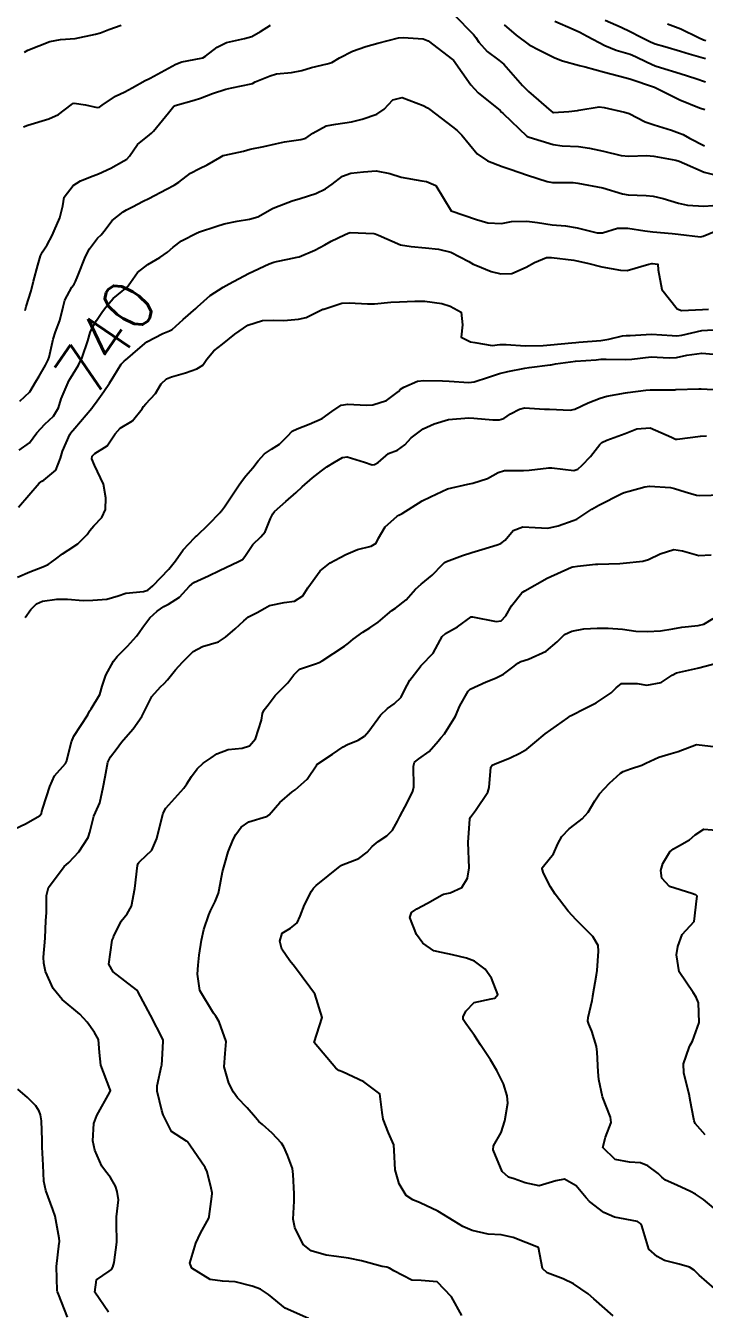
# Model space of a CAD drawing. Header units: metres. Extents: x 318500 to 325275, y 7408834 to 7428799.
# Drawn here: x 320037.6 to 320091.4, y 7412787.3 to 7412889 of the extents above; entities that cross this region are included whole.
import ezdxf
from ezdxf.enums import TextEntityAlignment as Align

# ---------------------------------------------------------------- set-up
doc = ezdxf.new("R2010")
doc.units = ezdxf.units.M
doc.header["$MEASUREMENT"] = 0
for name, color, linetype in [('Cotas', 45, 'Continuous'), ('Curvas de Nivel 1m', 11, 'Continuous'), ('Curvas de Nivel 5m', 15, 'Continuous')]:
    doc.layers.add(name, color=color, linetype=linetype)
doc.styles.add('Style-STANDARD', font='STANDARD.shx')

msp = doc.modelspace()

# ---------------------------------------------------------------- linework, layer by layer
at = {"layer": 'Curvas de Nivel 1m', "flags": 128}
for points, elevation in [([(320071.58, 7412889.83), (320073.15, 7412888.26), (320073.33, 7412888.02), (320073.55, 7412887.64), (320074.21, 7412886.9), (320075.15, 7412886.23), (320075.54, 7412885.91), (320077.02, 7412884.2), (320077.5, 7412883.73), (320079.3, 7412882.17), (320079.41, 7412882.1), (320079.48, 7412882.08), (320080.69, 7412882.15), (320081.39, 7412882.23), (320081.48, 7412882.26), (320083.09, 7412882.52), (320083.49, 7412882.48), (320085.12, 7412882.1), (320085.41, 7412882.03), (320085.48, 7412882), (320086.74, 7412881.34), (320087.47, 7412881.11), (320088.83, 7412880.68), (320089.46, 7412880.45), (320089.75, 7412880.32), (320090.25, 7412880.03), (320091.45, 7412879.43)], 737), ([(320083.58, 7412889.38), (320084.84, 7412888.83), (320085.57, 7412888.49), (320086.37, 7412888.08), (320087.16, 7412887.67), (320087.55, 7412887.51), (320088.31, 7412887.3), (320089.55, 7412886.94), (320090.24, 7412886.72), (320091.54, 7412886.35)], 734), ([(320037.46, 7412880.94), (320037.81, 7412881.07), (320039.47, 7412881.58), (320040.25, 7412881.91), (320041.25, 7412882.68), (320041.38, 7412882.78), (320041.48, 7412882.81), (320042.39, 7412882.67), (320043.3, 7412882.48), (320043.48, 7412882.5), (320043.71, 7412882.65), (320044.75, 7412883.37), (320045.5, 7412883.72), (320046.08, 7412884.04), (320047.12, 7412884.6), (320047.39, 7412884.73), (320047.51, 7412884.79), (320048.68, 7412885.43), (320049.53, 7412885.9), (320050.02, 7412886.08), (320051.54, 7412886.37), (320051.67, 7412886.4), (320051.9, 7412886.54), (320052.83, 7412887.24), (320053.55, 7412887.63), (320054.99, 7412887.93), (320055.56, 7412888.09), (320056.25, 7412888.48), (320057.05, 7412888.99)], 737), ([(320037.54, 7412886.85), (320037.82, 7412887), (320039.55, 7412887.7), (320040.39, 7412887.85), (320041.55, 7412887.94), (320043.17, 7412888.27), (320043.56, 7412888.39), (320044.24, 7412888.64), (320045.2, 7412888.99)], 736), ([(320075.57, 7412889.01), (320076.52, 7412888.21), (320077.55, 7412887.44), (320078.37, 7412887), (320079.54, 7412886.42), (320079.71, 7412886.34), (320080.2, 7412886.16), (320081.53, 7412885.79), (320081.99, 7412885.68), (320083.53, 7412885.27), (320084.63, 7412884.99), (320085.52, 7412884.75), (320087.48, 7412884.09), (320087.51, 7412884.08), (320087.55, 7412884.06), (320089.5, 7412883.09), (320091.05, 7412882.45), (320091.48, 7412882.3)], 736), ([(320088.53, 7412889.1), (320089.57, 7412888.69), (320090.98, 7412888.02), (320091.38, 7412887.84), (320091.56, 7412887.77)], 733), ([(320037.59, 7412866.4), (320037.68, 7412866.72), (320038.07, 7412867.94), (320038.25, 7412868.72), (320038.59, 7412869.99), (320038.82, 7412870.71), (320038.98, 7412871.05), (320039.33, 7412871.59), (320039.73, 7412872.32), (320039.9, 7412872.69), (320040.34, 7412873.72), (320040.57, 7412874.69), (320040.7, 7412875.38), (320041.4, 7412876.3), (320041.98, 7412876.67), (320042.99, 7412877.07), (320043.41, 7412877.22), (320044.38, 7412877.67), (320045.42, 7412878.24), (320045.66, 7412878.38), (320045.88, 7412878.62), (320046.51, 7412879.54), (320047.46, 7412880.31), (320047.62, 7412880.44), (320047.76, 7412880.6), (320048.96, 7412882.06), (320049.39, 7412882.57), (320049.44, 7412882.61), (320049.48, 7412882.63), (320051, 7412883.04), (320051.49, 7412883.21), (320052.44, 7412883.58), (320053.5, 7412883.92), (320053.98, 7412884.04), (320055.51, 7412884.34), (320055.61, 7412884.38), (320055.83, 7412884.49), (320057.02, 7412884.97), (320057.52, 7412885.13), (320058.72, 7412885.25), (320059.52, 7412885.41), (320060.3, 7412885.65), (320061.53, 7412885.92), (320061.9, 7412886.04), (320062.52, 7412886.4), (320063.55, 7412886.93), (320064.61, 7412887.31), (320065.55, 7412887.56), (320067.2, 7412887.98), (320067.56, 7412888.02), (320069.15, 7412887.9), (320069.55, 7412887.74), (320071.48, 7412886.28), (320071.54, 7412886.22), (320072.93, 7412884.26), (320073.5, 7412883.62), (320075.24, 7412882.22), (320075.37, 7412882.11), (320075.48, 7412882), (320077.36, 7412880.2), (320077.46, 7412880.15), (320077.54, 7412880.11), (320079.45, 7412879.55), (320080.16, 7412879.44), (320081.45, 7412879.37), (320082.34, 7412879.24), (320083.44, 7412879), (320084.85, 7412878.68), (320085.44, 7412878.62), (320086.85, 7412878.66), (320087.44, 7412878.62), (320089.17, 7412878.3), (320089.43, 7412878.22), (320089.86, 7412878.03), (320091.42, 7412877.34), (320092.28, 7412877.13)], 738), ([(320037.17, 7412859.2), (320037.96, 7412859.94), (320038.42, 7412860.71), (320038.7, 7412861.2), (320039.21, 7412862.05), (320039.43, 7412862.48), (320039.51, 7412862.7), (320039.82, 7412864.11), (320039.99, 7412864.69), (320040.34, 7412865.61), (320040.6, 7412866.69), (320040.74, 7412867.22), (320041.29, 7412868.23), (320041.48, 7412868.49), (320041.59, 7412868.68), (320041.78, 7412869.15), (320042.39, 7412870.66), (320042.7, 7412871.28), (320043.34, 7412872.11), (320043.61, 7412872.38), (320043.83, 7412872.64), (320044.49, 7412873.51), (320045.37, 7412874.21), (320045.64, 7412874.36), (320046.1, 7412874.61), (320046.94, 7412875.05), (320047.39, 7412875.26), (320048.8, 7412875.99), (320049.4, 7412876.33), (320049.77, 7412876.56), (320050.7, 7412877.26), (320051.42, 7412877.65), (320052.02, 7412877.93), (320053.03, 7412878.52), (320053.29, 7412878.66), (320053.43, 7412878.7), (320054.91, 7412879.02), (320055.44, 7412879.16), (320056.53, 7412879.38), (320057.45, 7412879.59), (320058.15, 7412879.76), (320059.45, 7412879.93), (320059.84, 7412880.05), (320060.4, 7412880.43), (320061.47, 7412881.02), (320062.23, 7412881.16), (320063.47, 7412881.33), (320064.31, 7412881.54), (320065.48, 7412881.95), (320066.06, 7412882.35), (320066.74, 7412883.09), (320067.49, 7412883.26), (320069.16, 7412882.63), (320069.48, 7412882.44), (320069.68, 7412882.3), (320071.47, 7412880.93), (320071.84, 7412880.65), (320072.2, 7412880.27), (320073.44, 7412878.79), (320074.26, 7412878.24), (320075.42, 7412877.8), (320076.05, 7412877.59), (320077.41, 7412877.12), (320078.97, 7412876.62), (320079.41, 7412876.54), (320081.03, 7412876.52), (320081.41, 7412876.48), (320083.4, 7412876.12), (320084.94, 7412875.64), (320085.39, 7412875.56), (320086.82, 7412875.49), (320087.39, 7412875.44), (320088.18, 7412875.27), (320089.39, 7412874.89), (320090.09, 7412874.73), (320091.39, 7412874.66), (320092.11, 7412874.72)], 739), ([(320037.06, 7412850.81), (320038.71, 7412852.71), (320038.92, 7412852.87), (320039.08, 7412852.95), (320040.04, 7412853.75), (320040.4, 7412854.69), (320040.55, 7412855.25), (320041.14, 7412856.56), (320041.18, 7412856.64), (320041.2, 7412856.68), (320041.53, 7412857.06), (320042.89, 7412858.65), (320043, 7412858.81), (320043.17, 7412859.05), (320043.84, 7412859.98), (320044.28, 7412860.63), (320044.62, 7412861.2), (320045.21, 7412862.14), (320045.44, 7412862.39), (320045.73, 7412862.61), (320046.52, 7412863.31), (320047.23, 7412863.92), (320048.51, 7412864.58), (320049.04, 7412864.77), (320049.24, 7412864.9), (320050.13, 7412865.69), (320051.12, 7412866.54), (320051.27, 7412866.68), (320052.25, 7412867.57), (320053.3, 7412868.24), (320053.78, 7412868.51), (320055.31, 7412869.33), (320056.93, 7412870.08), (320057.32, 7412870.22), (320057.51, 7412870.27), (320058.41, 7412870.45), (320059.16, 7412870.61), (320059.32, 7412870.65), (320060.57, 7412871.18), (320061.34, 7412871.6), (320061.86, 7412871.88), (320062.91, 7412872.39), (320063.21, 7412872.53), (320063.35, 7412872.56), (320065.23, 7412872.48), (320065.35, 7412872.46), (320065.6, 7412872.36), (320067.34, 7412871.6), (320068.19, 7412871.47), (320069.34, 7412871.35), (320070.37, 7412871.25), (320071.33, 7412871.01), (320072.78, 7412870.26), (320073.12, 7412870.06), (320073.32, 7412869.97), (320074.55, 7412869.47), (320075.31, 7412869.29), (320076.19, 7412869.33), (320077.32, 7412869.82), (320077.97, 7412870.19), (320078.92, 7412870.59), (320079.33, 7412870.6), (320081.1, 7412870.37), (320081.32, 7412870.33), (320082.18, 7412870.13), (320083.32, 7412869.85), (320084.8, 7412869.59), (320085.31, 7412869.57), (320087.03, 7412870.06), (320087.27, 7412870.11), (320087.32, 7412870.11), (320087.74, 7412870.06), (320087.77, 7412869.6), (320088.06, 7412868.05), (320089.28, 7412866.52), (320089.64, 7412866.4), (320091.28, 7412866.46), (320091.78, 7412866.5)], 741), ([(320036.99, 7412845.28), (320037.96, 7412845.69), (320038.99, 7412846.08), (320039.42, 7412846.27), (320040.01, 7412846.69), (320040.56, 7412847.13), (320041.01, 7412847.42), (320041.77, 7412847.92), (320042.5, 7412848.66), (320042.73, 7412848.96), (320043.04, 7412849.34), (320043.68, 7412850.01), (320043.97, 7412850.64), (320043.99, 7412851.55), (320043.81, 7412852.64), (320043.1, 7412854.14), (320042.88, 7412854.65), (320042.9, 7412854.86), (320043.12, 7412855.07), (320044.1, 7412855.66), (320044.72, 7412856.63), (320045.14, 7412857.06), (320046.1, 7412857.66), (320046.88, 7412858.6), (320046.99, 7412858.78), (320047.17, 7412859), (320047.93, 7412859.83), (320048.38, 7412860.58), (320048.8, 7412860.98), (320049.2, 7412861.15), (320050.31, 7412861.45), (320051.21, 7412861.76), (320051.68, 7412862.06), (320052.01, 7412862.53), (320052.56, 7412863.2), (320053.23, 7412863.73), (320054.21, 7412864.51), (320055.25, 7412865.23), (320056.4, 7412865.61), (320057.26, 7412865.62), (320058.1, 7412865.61), (320059.26, 7412865.7), (320059.86, 7412865.84), (320061.03, 7412866.41), (320061.2, 7412866.49), (320061.27, 7412866.51), (320062.71, 7412866.96), (320063.28, 7412867), (320064.73, 7412866.91), (320065.28, 7412866.92), (320066.58, 7412867.04), (320067.28, 7412867.08), (320068.48, 7412867.12), (320069.28, 7412867.13), (320070.63, 7412866.94), (320071.28, 7412866.74), (320072.16, 7412866.27), (320072.27, 7412865.25), (320072.17, 7412864.27), (320072.9, 7412863.91), (320073.24, 7412863.85), (320074.63, 7412863.63), (320075.23, 7412863.69), (320075.74, 7412863.71), (320077.23, 7412863.6), (320078.67, 7412863.61), (320079.23, 7412863.66), (320080.93, 7412863.84), (320081.24, 7412863.87), (320081.48, 7412863.89), (320083.24, 7412864.01), (320083.87, 7412864.11), (320084.94, 7412864.39), (320085.24, 7412864.4), (320085.57, 7412864.41), (320087.25, 7412864.51), (320088.88, 7412864.41), (320089.25, 7412864.38), (320089.66, 7412864.44), (320091.25, 7412864.81), (320092.13, 7412864.87)], 742), ([(320037.59, 7412842.07), (320038.04, 7412842.71), (320038.5, 7412843.16), (320038.96, 7412843.36), (320040.11, 7412843.54), (320040.96, 7412843.54), (320042.19, 7412843.43), (320042.96, 7412843.46), (320044.06, 7412843.53), (320044.97, 7412843.79), (320045.58, 7412844), (320046.97, 7412844.14), (320047.32, 7412844.25), (320047.72, 7412844.59), (320048.99, 7412845.91), (320049.51, 7412846.56), (320050.13, 7412847.44), (320051.03, 7412848.38), (320051.11, 7412848.46), (320051.2, 7412848.54), (320052.13, 7412849.44), (320053.06, 7412850.39), (320053.12, 7412850.46), (320053.17, 7412850.52), (320053.4, 7412850.85), (320054.52, 7412852.5), (320054.74, 7412852.84), (320055.09, 7412853.3), (320055.65, 7412853.93), (320056.08, 7412854.48), (320056.56, 7412855.03), (320057.12, 7412855.4), (320057.77, 7412855.81), (320058.4, 7412856.45), (320058.76, 7412856.83), (320059.15, 7412857.03), (320060.1, 7412857.38), (320061.15, 7412857.85), (320061.92, 7412858.4), (320062.65, 7412858.9), (320063.17, 7412858.98), (320064.64, 7412858.9), (320065.17, 7412858.92), (320066.25, 7412859.27), (320067.18, 7412859.98), (320067.36, 7412860.15), (320067.61, 7412860.32), (320068.71, 7412860.79), (320069.2, 7412860.85), (320070.67, 7412860.81), (320071.2, 7412860.8), (320072.76, 7412860.7), (320073.2, 7412860.74), (320074.32, 7412861.11), (320075.21, 7412861.39), (320075.87, 7412861.55), (320077.21, 7412861.82), (320077.54, 7412861.87), (320079.22, 7412862.08), (320079.29, 7412862.09), (320079.65, 7412862.16), (320081.22, 7412862.37), (320082.85, 7412862.49), (320083.22, 7412862.53), (320083.66, 7412862.55), (320085.22, 7412862.5), (320085.68, 7412862.53), (320087.23, 7412862.71), (320088.64, 7412862.63), (320089.23, 7412862.66), (320090.06, 7412862.86), (320091.23, 7412863.01), (320092.16, 7412862.93)], 743), ([(320036.72, 7412825.32), (320037.68, 7412825.76), (320038.74, 7412826.37), (320038.88, 7412826.55), (320038.93, 7412826.7), (320039.01, 7412826.97), (320039.54, 7412828.69), (320039.93, 7412829.54), (320040.79, 7412830.51), (320040.86, 7412830.61), (320040.88, 7412830.68), (320041.26, 7412832.22), (320041.46, 7412832.67), (320042.56, 7412834.37), (320042.71, 7412834.65), (320042.76, 7412834.73), (320042.84, 7412834.84), (320043.51, 7412835.99), (320043.71, 7412836.64), (320044, 7412837.52), (320044.6, 7412838.62), (320044.9, 7412839), (320045.72, 7412839.81), (320046.41, 7412840.61), (320046.63, 7412840.9), (320046.93, 7412841.32), (320047.49, 7412842.04), (320048.07, 7412842.58), (320048.59, 7412842.94), (320048.96, 7412843.14), (320049.83, 7412843.69), (320050.62, 7412844.55), (320050.98, 7412844.85), (320052.14, 7412845.38), (320052.99, 7412845.8), (320054.52, 7412846.5), (320054.83, 7412846.67), (320055.01, 7412846.9), (320055.64, 7412847.86), (320056.29, 7412848.47), (320056.63, 7412848.87), (320057.05, 7412849.93), (320057.22, 7412850.3), (320057.36, 7412850.46), (320058.26, 7412851.26), (320059.08, 7412851.99), (320059.55, 7412852.43), (320060.37, 7412853.14), (320061.1, 7412853.7), (320061.5, 7412854), (320062.11, 7412854.39), (320062.76, 7412854.74), (320063.12, 7412854.8), (320064.5, 7412854.37), (320065.11, 7412854.17), (320065.28, 7412854.19), (320065.57, 7412854.35), (320066.41, 7412855.06), (320067.12, 7412855.33), (320067.7, 7412855.75), (320068.19, 7412856.31), (320069.15, 7412857.03), (320070.02, 7412857.42), (320071.15, 7412857.76), (320072.78, 7412857.88), (320073.16, 7412857.86), (320074.67, 7412857.74), (320075.16, 7412857.73), (320075.53, 7412857.85), (320076.08, 7412858.21), (320076.78, 7412858.59), (320077.17, 7412858.67), (320078.76, 7412858.59), (320079.17, 7412858.57), (320080.8, 7412858.51), (320081.17, 7412858.59), (320082.23, 7412859.07), (320083.18, 7412859.45), (320083.7, 7412859.6), (320085.19, 7412859.87), (320085.38, 7412859.9), (320086.8, 7412860.07), (320087.14, 7412860.11), (320087.19, 7412860.12), (320089.11, 7412860.12), (320089.19, 7412860.13), (320091.01, 7412860.19), (320091.19, 7412860.19), (320093.1, 7412860.07)], 744), ([(320060.07, 7412786.55), (320058.21, 7412787.38), (320056.88, 7412788.45), (320056.24, 7412788.88), (320055.6, 7412789.11), (320054.24, 7412789.45), (320053.23, 7412789.51), (320052.25, 7412789.65), (320050.82, 7412790.53), (320050.66, 7412790.93), (320051.13, 7412792.53), (320051.49, 7412793.32), (320052.16, 7412794.51), (320052.19, 7412794.63), (320052.33, 7412795.82), (320052.41, 7412796.44), (320052.42, 7412796.51), (320052.34, 7412796.87), (320052.02, 7412798.18), (320051.87, 7412798.52), (320050.64, 7412800.28), (320050.47, 7412800.54), (320050.43, 7412800.58), (320050.39, 7412800.6), (320049.21, 7412801.37), (320048.59, 7412802.57), (320048.54, 7412802.69), (320048.42, 7412803.04), (320048.05, 7412804.57), (320048.05, 7412804.97), (320048.41, 7412806.57), (320048.42, 7412806.62), (320048.48, 7412807.52), (320048.55, 7412808.51), (320048.55, 7412808.57), (320048.54, 7412808.6), (320048.5, 7412808.67), (320047.52, 7412810.58), (320046.55, 7412812.41), (320046.41, 7412812.59), (320044.57, 7412814.02), (320044.22, 7412814.63), (320044.49, 7412816.51), (320044.54, 7412816.62), (320044.56, 7412816.66), (320044.6, 7412816.78), (320045.21, 7412818.02), (320045.67, 7412818.6), (320046.03, 7412819.21), (320046.3, 7412820.6), (320046.51, 7412822.43), (320046.56, 7412822.59), (320046.6, 7412822.67), (320046.68, 7412822.75), (320047.64, 7412823.64), (320048.04, 7412824.58), (320048.16, 7412825.13), (320048.53, 7412826.57), (320048.74, 7412826.97), (320050.17, 7412828.55), (320050.42, 7412828.89), (320050.77, 7412829.49), (320051.24, 7412830.08), (320051.71, 7412830.53), (320052.35, 7412830.97), (320052.8, 7412831.27), (320053.69, 7412831.63), (320054.81, 7412831.73), (320055.39, 7412831.9), (320055.85, 7412832.47), (320056.32, 7412833.95), (320056.4, 7412834.47), (320056.55, 7412834.76), (320056.85, 7412835.16), (320057.41, 7412835.9), (320057.96, 7412836.45), (320058.42, 7412836.9), (320058.89, 7412837.54), (320059.35, 7412837.98), (320060.61, 7412838.41), (320060.9, 7412838.51), (320061.14, 7412838.64), (320062.91, 7412839.8), (320063.24, 7412840.05), (320063.6, 7412840.37), (320064.37, 7412840.92), (320064.93, 7412841.26), (320065.59, 7412841.7), (320066.32, 7412842.34), (320066.67, 7412842.62), (320066.96, 7412842.81), (320067.81, 7412843.48), (320068.55, 7412844.31), (320068.98, 7412844.72), (320069.85, 7412845.43), (320070.69, 7412846.28), (320070.85, 7412846.43), (320071, 7412846.51), (320072.27, 7412847), (320073.01, 7412847.23), (320073.81, 7412847.45), (320075.02, 7412847.82), (320075.31, 7412847.93), (320075.65, 7412848.21), (320076.28, 7412848.97), (320077.05, 7412849.27), (320078.02, 7412849.21), (320079.04, 7412849.14), (320079.86, 7412849.34), (320081.05, 7412849.77), (320081.32, 7412849.87), (320081.72, 7412850.13), (320082.53, 7412850.66), (320083.07, 7412850.97), (320084.89, 7412851.91), (320085.08, 7412851.99), (320085.47, 7412852.08), (320086.73, 7412852.43), (320087.09, 7412852.48), (320088.75, 7412852.37), (320089.08, 7412852.3), (320089.93, 7412852.03), (320090.82, 7412851.76), (320091.08, 7412851.74), (320092.87, 7412851.78)], 746), ([(320072.21, 7412786.79), (320071.39, 7412788.26), (320070.25, 7412789.45), (320068.98, 7412789.56), (320068.25, 7412789.6), (320066.81, 7412790.32), (320066.48, 7412790.54), (320066.26, 7412790.61), (320065.91, 7412790.68), (320064.27, 7412791.13), (320063.24, 7412791.33), (320062.27, 7412791.47), (320061.46, 7412791.58), (320060.28, 7412791.92), (320059.63, 7412792.42), (320058.97, 7412793.75), (320058.85, 7412794.42), (320058.91, 7412795.85), (320058.91, 7412796.42), (320058.83, 7412797.95), (320058.8, 7412798.43), (320058.38, 7412799.5), (320058.09, 7412800.14), (320057.92, 7412800.44), (320057.18, 7412801.23), (320056.41, 7412801.91), (320056.12, 7412802.17), (320055.85, 7412802.47), (320055.2, 7412803.25), (320054.44, 7412804.04), (320054.1, 7412804.49), (320053.75, 7412805.19), (320053.37, 7412806.5), (320053.45, 7412807.54), (320053.52, 7412808.5), (320052.97, 7412810.05), (320052.7, 7412810.51), (320052.52, 7412810.74), (320051.45, 7412812.53), (320051.26, 7412813.84), (320051.3, 7412814.53), (320051.38, 7412815.32), (320051.57, 7412816.53), (320051.76, 7412817.37), (320052.16, 7412818.52), (320052.3, 7412818.85), (320052.65, 7412819.59), (320052.92, 7412820.24), (320052.98, 7412820.51), (320053.25, 7412821.93), (320053.39, 7412822.5), (320053.68, 7412823.52), (320054.08, 7412824.5), (320054.31, 7412824.9), (320054.72, 7412825.46), (320055.32, 7412825.89), (320056.74, 7412826.32), (320056.84, 7412826.36), (320056.95, 7412826.46), (320057.78, 7412827.42), (320058.76, 7412828.27), (320059, 7412828.44), (320059.94, 7412829.26), (320060.72, 7412830.41), (320060.75, 7412830.45), (320060.79, 7412830.48), (320061.95, 7412831.24), (320062.81, 7412831.84), (320063.16, 7412832.03), (320063.99, 7412832.37), (320064.5, 7412832.69), (320064.83, 7412833.07), (320065.77, 7412834.35), (320066.33, 7412834.86), (320066.85, 7412835.23), (320067.41, 7412835.77), (320067.66, 7412836.32), (320068.09, 7412837.11), (320068.9, 7412838.16), (320068.96, 7412838.24), (320069.02, 7412838.3), (320069.93, 7412839.26), (320070.5, 7412840.28), (320070.65, 7412840.56), (320070.93, 7412840.82), (320071.86, 7412841.34), (320072.95, 7412842.12), (320073.07, 7412842.12), (320074.94, 7412841.75), (320075.34, 7412841.82), (320075.7, 7412842.21), (320076.16, 7412843.01), (320076.98, 7412844.02), (320077.08, 7412844.1), (320077.22, 7412844.2), (320078.99, 7412845.18), (320080.91, 7412846.05), (320081, 7412846.09), (320081.04, 7412846.1), (320081.39, 7412846.14), (320082.82, 7412846.3), (320083, 7412846.31), (320084.74, 7412846.36), (320085, 7412846.37), (320086.55, 7412846.53), (320087.01, 7412846.68), (320087.94, 7412847.13), (320089.02, 7412847.45), (320089.7, 7412847.35), (320091.01, 7412846.98), (320091.98, 7412847.03)], 747), ([(320084.21, 7412786.76), (320082.69, 7412788.11), (320082.24, 7412788.51), (320081.07, 7412789.3), (320080.25, 7412789.71), (320078.98, 7412790.16), (320078.62, 7412790.52), (320078.28, 7412792.17), (320076.29, 7412792.98), (320075.32, 7412793.18), (320074.3, 7412793.24), (320073.02, 7412793.52), (320072.3, 7412793.84), (320071.61, 7412794.26), (320070.32, 7412795.05), (320068.9, 7412795.72), (320068.33, 7412795.95), (320067.81, 7412796.31), (320067.24, 7412797.21), (320066.94, 7412798.32), (320066.86, 7412799.85), (320066.83, 7412800.32), (320066.4, 7412801.25), (320065.97, 7412802.33), (320065.89, 7412802.87), (320065.71, 7412804.34), (320064.45, 7412805.31), (320062.75, 7412806.09), (320062.47, 7412806.2), (320062.22, 7412806.38), (320060.5, 7412808.41), (320061.15, 7412810.4), (320060.55, 7412812.27), (320060.45, 7412812.41), (320060.16, 7412812.81), (320058.94, 7412814.43), (320058.58, 7412814.88), (320057.95, 7412815.8), (320057.78, 7412816.44), (320057.97, 7412817.08), (320058.62, 7412817.48), (320059.15, 7412817.9), (320059.41, 7412818.42), (320059.73, 7412819.33), (320060.3, 7412820.41), (320060.45, 7412820.63), (320060.66, 7412820.84), (320062.57, 7412822.38), (320062.63, 7412822.43), (320062.68, 7412822.45), (320064.06, 7412822.99), (320064.7, 7412823.5), (320065.1, 7412823.95), (320065.58, 7412824.34), (320066.26, 7412824.79), (320066.72, 7412825.23), (320067.12, 7412825.94), (320067.3, 7412826.32), (320067.9, 7412827.46), (320068.34, 7412828.31), (320068.41, 7412828.66), (320068.38, 7412830.31), (320068.47, 7412830.63), (320068.8, 7412830.88), (320069.63, 7412831.47), (320070.33, 7412832.28), (320070.55, 7412832.55), (320070.83, 7412832.86), (320071.71, 7412834.27), (320072.05, 7412835.07), (320072.72, 7412836.25), (320072.79, 7412836.33), (320072.87, 7412836.39), (320074.14, 7412836.98), (320074.89, 7412837.28), (320075.52, 7412837.59), (320076.37, 7412838.21), (320076.66, 7412838.45), (320076.9, 7412838.58), (320077.49, 7412838.78), (320078.91, 7412839.4), (320079.78, 7412840.16), (320080.36, 7412840.72), (320080.93, 7412841), (320081.89, 7412841.18), (320082.94, 7412841.22), (320083.82, 7412841.22), (320084.94, 7412841.14), (320086.01, 7412841), (320086.93, 7412840.96), (320087.96, 7412841.02), (320088.94, 7412841.18), (320089.66, 7412841.31), (320090.94, 7412841.43), (320091.4, 7412841.54), (320092.15, 7412841.99)], 748), ([(320092.24, 7412788.93), (320091.02, 7412790), (320090.64, 7412790.38), (320090.27, 7412790.62), (320089.43, 7412790.86), (320088.27, 7412791.15), (320087.7, 7412791.46), (320087.04, 7412792.05), (320086.48, 7412793.89), (320086.38, 7412794.06), (320086.31, 7412794.12), (320086.14, 7412794.23), (320084.32, 7412794.57), (320083.46, 7412794.96), (320082.34, 7412795.81), (320082.06, 7412796.11), (320081.28, 7412797.06), (320080.35, 7412797.58), (320079.67, 7412797.47), (320078.35, 7412797.06), (320077.23, 7412797.3), (320076.35, 7412797.62), (320075.92, 7412797.76), (320075.4, 7412798.2), (320074.69, 7412799.91), (320074.72, 7412800.22), (320075.32, 7412801.29), (320075.63, 7412802.2), (320075.85, 7412803.61), (320075.81, 7412804.2), (320075.52, 7412805.14), (320075, 7412806.21), (320074.48, 7412807.03), (320073.7, 7412808.23), (320073.23, 7412808.96), (320072.52, 7412809.93), (320072.33, 7412810.25), (320072.32, 7412810.46), (320072.53, 7412810.9), (320073.2, 7412811.58), (320074.54, 7412811.87), (320074.84, 7412811.92), (320075.06, 7412812.21), (320074.57, 7412813.52), (320074.05, 7412814.23), (320073.21, 7412814.87), (320072.59, 7412815.1), (320071.48, 7412815.37), (320070.59, 7412815.54), (320070, 7412815.68), (320069.11, 7412816.29), (320068.61, 7412816.98), (320068.1, 7412818.31), (320068.23, 7412818.71), (320068.64, 7412819), (320069.48, 7412819.45), (320070.66, 7412820.12), (320070.77, 7412820.16), (320071.28, 7412820.26), (320072.22, 7412820.7), (320072.67, 7412821.44), (320072.79, 7412822.25), (320072.71, 7412824.25), (320072.86, 7412826.12), (320072.91, 7412826.25), (320073.29, 7412826.78), (320074.27, 7412828.23), (320074.39, 7412828.6), (320074.52, 7412830.22), (320074.62, 7412830.39), (320074.79, 7412830.47), (320076.04, 7412830.97), (320076.81, 7412831.33), (320077.36, 7412831.64), (320078.01, 7412832.18), (320078.83, 7412832.85), (320080.61, 7412834.14), (320080.75, 7412834.24), (320080.84, 7412834.3), (320082.06, 7412834.92), (320082.86, 7412835.33), (320084.06, 7412836.1), (320084.46, 7412836.51), (320084.88, 7412836.85), (320086.1, 7412836.86), (320086.88, 7412836.73), (320088.01, 7412836.92), (320088.89, 7412837.52), (320089.23, 7412837.7), (320090.67, 7412838.01), (320090.9, 7412838.07), (320090.99, 7412838.1), (320092.91, 7412838.59)], 749), ([(320091.5, 7412801.09), (320090.71, 7412802.01), (320090.62, 7412802.21), (320090.43, 7412803.29), (320090.3, 7412804.01), (320090.27, 7412804.19), (320089.8, 7412806.02), (320089.78, 7412806.72), (320090.23, 7412808.01), (320090.32, 7412808.2), (320090.51, 7412808.53), (320091.03, 7412810), (320090.98, 7412811.56), (320090.8, 7412812.01), (320090.56, 7412812.37), (320089.45, 7412814.02), (320089.24, 7412815.37), (320089.33, 7412816.02), (320089.67, 7412816.96), (320090.63, 7412818.01), (320090.85, 7412819.82), (320090.86, 7412820.01), (320090.76, 7412820.1), (320090.66, 7412820.15), (320090.45, 7412820.22), (320088.67, 7412820.77), (320088.07, 7412821.43), (320088, 7412822.04), (320088.14, 7412822.59), (320088.7, 7412823.52), (320088.98, 7412823.76), (320089.46, 7412824.03), (320090.26, 7412824.47), (320090.72, 7412824.85), (320091.41, 7412825.32), (320092.73, 7412825.21)], 751), ([(320040.95, 7412786.66), (320040.23, 7412788.49), (320040.15, 7412788.67), (320040.13, 7412788.78), (320040.08, 7412790.67), (320040.28, 7412792.51), (320040.31, 7412792.64), (320040.31, 7412792.67), (320040.28, 7412792.91), (320039.98, 7412794.67), (320039.8, 7412795.19), (320039.23, 7412796.69), (320039.09, 7412797.43), (320039.02, 7412798.69), (320038.95, 7412800.12), (320038.95, 7412800.69), (320038.89, 7412802.22), (320038.81, 7412802.69), (320038.7, 7412802.98), (320038.43, 7412803.39), (320037.78, 7412804.05), (320037.01, 7412804.72)], 744)]:
    msp.add_lwpolyline(points, dxfattribs=dict(at, elevation=elevation))
at = {"layer": 'Curvas de Nivel 5m', "flags": 128}
for points, elevation in [([(320079.58, 7412889.31), (320081.04, 7412888.68), (320081.56, 7412888.44), (320082.16, 7412888.13), (320083.55, 7412887.39), (320084.46, 7412887.01), (320085.55, 7412886.69), (320085.98, 7412886.52), (320086.91, 7412886.07), (320087.54, 7412885.78), (320087.96, 7412885.63), (320089.53, 7412885.16), (320090.76, 7412884.78), (320091.52, 7412884.5)], 735), ([(320037.12, 7412855.34), (320037.94, 7412855.91), (320038.51, 7412856.71), (320039.15, 7412857.39), (320039.84, 7412858.01), (320040.23, 7412858.69), (320040.46, 7412859.39), (320041, 7412860.68), (320041.06, 7412860.81), (320041.2, 7412861.04), (320041.82, 7412862.06), (320042.11, 7412862.67), (320042.57, 7412863.99), (320042.76, 7412864.66), (320042.9, 7412865), (320043.25, 7412865.61), (320043.67, 7412866.24), (320043.96, 7412866.64), (320044.57, 7412867.34), (320045.29, 7412867.92), (320045.68, 7412868.23), (320045.94, 7412868.61), (320046.5, 7412869.41), (320047.31, 7412870.03), (320048.27, 7412870.59), (320048.88, 7412871.02), (320049.33, 7412871.41), (320050, 7412871.9), (320051.22, 7412872.54), (320051.31, 7412872.58), (320051.35, 7412872.6), (320052.8, 7412873.08), (320053.36, 7412873.25), (320054.39, 7412873.48), (320055.37, 7412873.63), (320056.03, 7412873.82), (320057.2, 7412874.46), (320057.38, 7412874.56), (320058.76, 7412875.07), (320059.39, 7412875.26), (320060.64, 7412875.67), (320061.4, 7412876.03), (320061.94, 7412876.4), (320062.76, 7412877.04), (320063.41, 7412877.27), (320064.41, 7412877.38), (320065.42, 7412877.46), (320066.51, 7412877.24), (320067.41, 7412876.96), (320069.04, 7412876.67), (320069.4, 7412876.62), (320070.15, 7412876.29), (320071.38, 7412874.28), (320073.37, 7412873.61), (320074.27, 7412873.34), (320075.37, 7412873.29), (320076.15, 7412873.43), (320077.37, 7412873.47), (320078.2, 7412873.35), (320079.37, 7412873.18), (320080.42, 7412873.1), (320081.36, 7412872.95), (320082.94, 7412872.54), (320083.36, 7412872.55), (320084.55, 7412872.92), (320085.36, 7412872.91), (320086.73, 7412872.7), (320087.36, 7412872.63), (320088.9, 7412872.5), (320089.36, 7412872.45), (320091.14, 7412872.23), (320091.35, 7412872.27), (320092.56, 7412872.79)], 740), ([(320044.21, 7412787.05), (320043.11, 7412788.64), (320043.26, 7412789.62), (320044.26, 7412790.3), (320044.44, 7412790.44), (320044.55, 7412790.62), (320044.65, 7412791), (320044.87, 7412792.61), (320044.83, 7412794.08), (320044.85, 7412794.61), (320044.99, 7412795.95), (320044.9, 7412796.61), (320044.76, 7412797.03), (320044.35, 7412797.73), (320043.96, 7412798.23), (320043.67, 7412798.63), (320043.13, 7412799.89), (320042.96, 7412800.64), (320043.05, 7412802.01), (320043.28, 7412802.64), (320044.31, 7412804.49), (320044.35, 7412804.62), (320044.32, 7412804.74), (320043.6, 7412806.63), (320043.5, 7412807.62), (320043.41, 7412808.64), (320043.09, 7412809.22), (320042.51, 7412810.02), (320041.93, 7412810.66), (320040.54, 7412811.81), (320039.81, 7412812.68), (320039.22, 7412814.04), (320039.07, 7412814.69), (320039.06, 7412815.17), (320039.17, 7412816.69), (320039.24, 7412818.07), (320039.28, 7412818.69), (320039.28, 7412820.06), (320039.45, 7412820.69), (320040.68, 7412822.35), (320040.85, 7412822.5), (320041.07, 7412822.67), (320041.84, 7412823.51), (320042.58, 7412824.65), (320042.62, 7412824.74), (320042.72, 7412825.08), (320043.05, 7412826.33), (320043.18, 7412826.64), (320043.51, 7412827.4), (320043.79, 7412828.63), (320043.95, 7412829.45), (320044.16, 7412830.63), (320044.37, 7412831.05), (320044.8, 7412831.62), (320045.23, 7412832.2), (320045.58, 7412832.61), (320046.16, 7412833.27), (320046.84, 7412834.24), (320047.03, 7412834.6), (320047.63, 7412835.82), (320048.33, 7412836.58), (320048.61, 7412836.84), (320048.88, 7412837.15), (320049.52, 7412837.93), (320050.07, 7412838.55), (320050.91, 7412839.39), (320051.66, 7412839.78), (320052.92, 7412840.15), (320053.47, 7412840.51), (320054.25, 7412841.18), (320054.94, 7412841.82), (320055.31, 7412842.12), (320056, 7412842.47), (320056.6, 7412842.82), (320056.96, 7412843.04), (320058.14, 7412843.27), (320058.96, 7412843.37), (320059.6, 7412843.8), (320060, 7412844.42), (320060.99, 7412845.78), (320061.78, 7412846.4), (320062.57, 7412846.83), (320063.01, 7412847.07), (320063.94, 7412847.45), (320065.02, 7412847.73), (320065.41, 7412847.96), (320065.62, 7412848.35), (320066.13, 7412849.26), (320067.06, 7412850.08), (320067.22, 7412850.17), (320067.47, 7412850.32), (320069.07, 7412851.33), (320069.74, 7412851.63), (320071.08, 7412852.28), (320072.7, 7412852.65), (320073.09, 7412852.72), (320074.24, 7412853.09), (320075.1, 7412853.57), (320075.59, 7412853.73), (320077.1, 7412853.73), (320077.55, 7412853.74), (320079.11, 7412853.94), (320079.35, 7412853.93), (320081.1, 7412853.71), (320081.42, 7412853.82), (320081.76, 7412854.13), (320082.42, 7412854.83), (320083.14, 7412855.79), (320083.31, 7412855.94), (320083.71, 7412856.11), (320085.15, 7412856.64), (320086.08, 7412857.01), (320087.15, 7412857.1), (320088.83, 7412856.36), (320089.14, 7412856.2), (320089.29, 7412856.19), (320091.14, 7412856.44), (320091.61, 7412856.47)], 745), ([(320092.33, 7412795.19), (320091.36, 7412795.99), (320090.74, 7412796.4), (320090.35, 7412796.61), (320089.26, 7412797.11), (320088.35, 7412797.52), (320088.07, 7412797.75), (320087.78, 7412798.04), (320086.97, 7412798.66), (320086.37, 7412798.88), (320085.51, 7412798.94), (320084.38, 7412799.15), (320083.39, 7412800.1), (320083.59, 7412800.91), (320084.06, 7412802.09), (320084.01, 7412802.51), (320083.37, 7412804.1), (320083.07, 7412805.49), (320083.01, 7412806.1), (320082.95, 7412807.64), (320082.88, 7412808.11), (320082.51, 7412809.32), (320082.27, 7412809.87), (320082.2, 7412810.11), (320082.24, 7412810.4), (320082.54, 7412811.74), (320082.6, 7412812.06), (320082.6, 7412812.11), (320082.9, 7412813.78), (320082.93, 7412814.11), (320083.06, 7412815.64), (320083.01, 7412816.11), (320082.61, 7412816.8), (320081.28, 7412818.13), (320080.64, 7412818.81), (320079.62, 7412820.16), (320079.25, 7412820.74), (320078.68, 7412821.83), (320078.58, 7412822.17), (320078.59, 7412822.26), (320078.68, 7412822.39), (320079.49, 7412823.37), (320079.82, 7412824.15), (320080.13, 7412824.74), (320080.73, 7412825.35), (320081.18, 7412825.68), (320081.75, 7412826.13), (320082.22, 7412826.65), (320082.75, 7412827.55), (320083.13, 7412828.11), (320083.91, 7412828.96), (320084.78, 7412829.75), (320084.99, 7412829.88), (320085.58, 7412830.08), (320086.48, 7412830.38), (320086.8, 7412830.53), (320087.84, 7412831.01), (320088.81, 7412831.3), (320089.37, 7412831.47), (320090.82, 7412832.01), (320092.82, 7412831.78)], 750)]:
    msp.add_lwpolyline(points, dxfattribs=dict(at, elevation=elevation))

# ---------------------------------------------------------------- texts
at = {"layer": 'Cotas', "style": 'Style-STANDARD'}
msp.add_text('740', height=4, rotation=55.6813, dxfattribs=at).set_placement((320043.99, 7412864.23, 740), align=Align.MIDDLE_CENTER)

doc.saveas('drawing.dxf')
